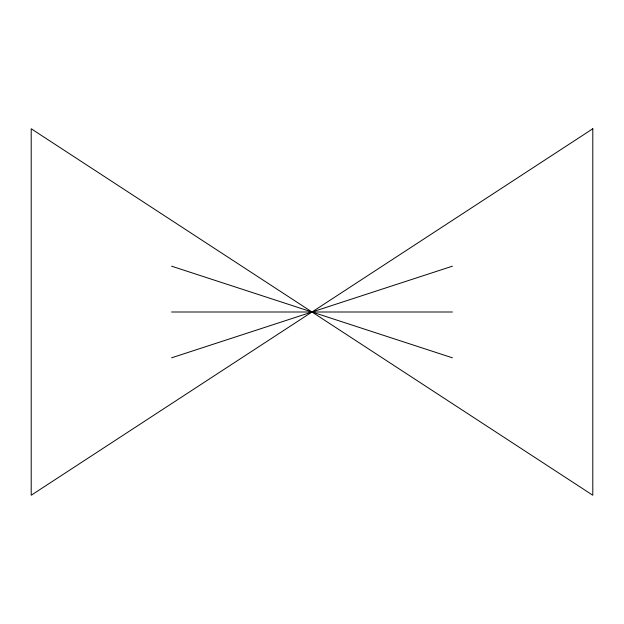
<?xml version="1.0" encoding="UTF-8"?>
<svg xmlns="http://www.w3.org/2000/svg" width="624" height="624" viewBox="0 0 624 624"><rect width="100%" height="100%" fill="white"/><g stroke="black" fill="none" stroke-linecap="round" stroke-linejoin="round"><path stroke-width="0.94" d="M171.6 357.809L452.4 266.191M171.6 312L452.4 312M171.6 266.191L452.4 357.809M592.8 128.755L31.2 495.245L31.2 128.755L592.8 495.245L592.8 128.755"/></g></svg>
